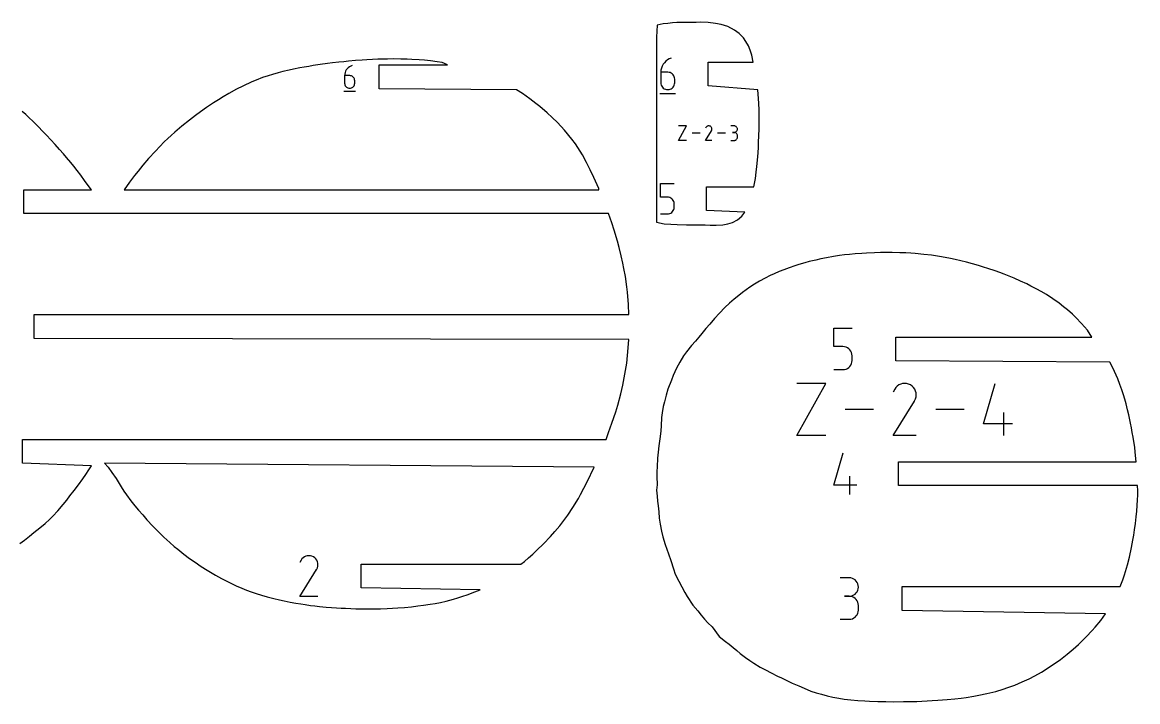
# Model space of a CAD drawing. Extents: x 0 to 600, y 0 to 900.
# Drawn here: x 74.4 to 203.4, y 193.9 to 272.5 of the extents above; entities that cross this region are included whole.
import ezdxf

# ---------------------------------------------------------------- set-up
doc = ezdxf.new("R2010")
doc.units = 0

msp = doc.modelspace()

# ---------------------------------------------------------------- linework, layer by layer
at = {"layer": 'annotation', "color": 1}
for p, q in [((111.988261, 267.104556), (111.885461, 266.967269)), ((112.109584, 267.226393), (111.988261, 267.104556)), ((112.247851, 267.330662), (112.109584, 267.226393)), ((112.401486, 267.415243), (112.247851, 267.330662)), ((112.568912, 267.478018), (112.401486, 267.415243)), ((112.568912, 267.478018), (112.568912, 267.478018)), ((148.334666, 267.181256), (148.282485, 266.945129)), ((148.418973, 267.404822), (148.334666, 267.181256)), ((148.533225, 267.6129), (148.418973, 267.404822)), ((148.675244, 267.802562), (148.533225, 267.6129)), ((148.842852, 267.970882), (148.675244, 267.802562)), ((149.03387, 268.11493), (148.842852, 267.970882)), ((149.246118, 268.231779), (149.03387, 268.11493)), ((149.477417, 268.318503), (149.246118, 268.231779)), ((149.477417, 268.318503), (149.477417, 268.318503)), ((111.703964, 266.483906), (111.691023, 266.306013)), ((111.691023, 266.306013), (111.691023, 265.43126)), ((112.275457, 266.306013), (111.691023, 266.306013)), ((111.741735, 266.654825), (111.703964, 266.483906)), ((111.80276, 266.816653), (111.741735, 266.654825)), ((111.885461, 266.967269), (111.80276, 266.816653)), ((112.380569, 266.296633), (112.275457, 266.306013)), ((112.479475, 266.269579), (112.380569, 266.296633)), ((112.570532, 266.226485), (112.479475, 266.269579)), ((112.652093, 266.16898), (112.570532, 266.226485)), ((112.722513, 266.098696), (112.652093, 266.16898)), ((112.780149, 266.017265), (112.722513, 266.098696)), ((112.823353, 265.926319), (112.780149, 266.017265)), ((112.850483, 265.827488), (112.823353, 265.926319)), ((112.859891, 265.722404), (112.850483, 265.827488)), ((148.282485, 266.945129), (148.264607, 266.69937)), ((148.264607, 266.69937), (148.264607, 265.490891)), ((149.072007, 266.69937), (148.264607, 266.69937)), ((149.21722, 266.686411), (149.072007, 266.69937)), ((149.35386, 266.649036), (149.21722, 266.686411)), ((149.479655, 266.5895), (149.35386, 266.649036)), ((149.592332, 266.510057), (149.479655, 266.5895)), ((149.689619, 266.412959), (149.592332, 266.510057)), ((149.769243, 266.300462), (149.689619, 266.412959)), ((149.82893, 266.174819), (149.769243, 266.300462)), ((149.866409, 266.038283), (149.82893, 266.174819)), ((149.879408, 265.893109), (149.866409, 266.038283)), ((149.879408, 265.490891), (149.879408, 265.893109)), ((149.879408, 265.893109), (149.879408, 265.893109)), ((111.617824, 264.517184), (112.93375, 264.517184)), ((111.691023, 265.43126), (111.691023, 265.43126)), ((111.691023, 265.43126), (111.700458, 265.326125)), ((111.700458, 265.326125), (111.727655, 265.227158)), ((111.727655, 265.227158), (111.770948, 265.136014)), ((111.770948, 265.136014), (111.828672, 265.054348)), ((111.828672, 265.054348), (111.899161, 264.983818)), ((111.899161, 264.983818), (111.980749, 264.926079)), ((111.980749, 264.926079), (112.071771, 264.882786)), ((112.071771, 264.882786), (112.170562, 264.855597)), ((112.170562, 264.855597), (112.275457, 264.846165)), ((112.275457, 264.846165), (112.380569, 264.855597)), ((112.275457, 264.846165), (112.275457, 264.846165)), ((112.380569, 264.855597), (112.479475, 264.882786)), ((112.479475, 264.882786), (112.570532, 264.926079)), ((112.570532, 264.926079), (112.652093, 264.983818)), ((112.652093, 264.983818), (112.722513, 265.054348)), ((112.722513, 265.054348), (112.780149, 265.136014)), ((112.780149, 265.136014), (112.823353, 265.227158)), ((112.823353, 265.227158), (112.850483, 265.326125)), ((112.850483, 265.326125), (112.859891, 265.43126)), ((112.859891, 265.43126), (112.859891, 265.722404)), ((112.859891, 265.722404), (112.859891, 265.722404)), ((148.264607, 265.490891), (148.264607, 265.490891)), ((148.264607, 265.490891), (148.277642, 265.345647)), ((148.277642, 265.345647), (148.315215, 265.208923)), ((148.315215, 265.208923), (148.375025, 265.083006)), ((148.375025, 265.083006), (148.45477, 264.970185)), ((148.45477, 264.970185), (148.552151, 264.872747)), ((148.552151, 264.872747), (148.664866, 264.79298)), ((148.664866, 264.79298), (148.790614, 264.733171)), ((148.790614, 264.733171), (148.927094, 264.695608)), ((148.927094, 264.695608), (149.072007, 264.682579)), ((149.072007, 264.682579), (149.21722, 264.695608)), ((149.072007, 264.682579), (149.072007, 264.682579)), ((149.21722, 264.695608), (149.35386, 264.733171)), ((149.35386, 264.733171), (149.479655, 264.79298)), ((149.479655, 264.79298), (149.592332, 264.872747)), ((149.592332, 264.872747), (149.689619, 264.970185)), ((149.689619, 264.970185), (149.769243, 265.083006)), ((149.769243, 265.083006), (149.82893, 265.208923)), ((149.82893, 265.208923), (149.866409, 265.345647)), ((149.866409, 265.345647), (149.879408, 265.490891)), ((148.163482, 264.228088), (149.981444, 264.228088)), ((150.307381, 258.802462), (151.245177, 260.491427)), ((151.245177, 260.491427), (150.307381, 260.491427)), ((152.802195, 259.646944), (151.878698, 259.646944)), ((153.435525, 258.802448), (154.128651, 259.918292)), ((153.485836, 260.303621), (153.436584, 260.209142)), ((153.524921, 260.359044), (153.485836, 260.303621)), ((153.571815, 260.40531), (153.524921, 260.359044)), ((153.62509, 260.442047), (153.571815, 260.40531)), ((153.683322, 260.468886), (153.62509, 260.442047)), ((153.745083, 260.485456), (153.683322, 260.468886)), ((153.808948, 260.491385), (153.745083, 260.485456)), ((153.87349, 260.486305), (153.808948, 260.491385)), ((153.937283, 260.469844), (153.87349, 260.486305)), ((153.998901, 260.441631), (153.937283, 260.469844)), ((154.054012, 260.402497), (153.998901, 260.441631)), ((153.998901, 260.441631), (153.998901, 260.441631)), ((154.100091, 260.355537), (154.054012, 260.402497)), ((154.136728, 260.302189), (154.100091, 260.355537)), ((154.128651, 259.918292), (154.129479, 259.919317)), ((154.128651, 259.918292), (154.128651, 259.918292)), ((154.129479, 259.919317), (154.130274, 259.920351)), ((154.130274, 259.920351), (154.13104, 259.921403)), ((154.13104, 259.921403), (154.131782, 259.92248)), ((154.131782, 259.92248), (154.132506, 259.923593)), ((154.132506, 259.923593), (154.133217, 259.924749)), ((154.133217, 259.924749), (154.13392, 259.925957)), ((154.13392, 259.925957), (154.134621, 259.927227)), ((154.134621, 259.927227), (154.135324, 259.928566)), ((154.135324, 259.928566), (154.163943, 259.990013)), ((154.135324, 259.928566), (154.135324, 259.928566)), ((154.163513, 260.243893), (154.136728, 260.302189)), ((154.180037, 260.182088), (154.163513, 260.243893)), ((154.163943, 259.990013), (154.180661, 260.053709)), ((154.185889, 260.118214), (154.180037, 260.182088)), ((154.180661, 260.053709), (154.185889, 260.118214)), ((155.74278, 259.646944), (154.819283, 259.646944)), ((156.751037, 260.489467), (156.375982, 260.489467)), ((156.751037, 259.739357), (156.563245, 259.739357)), ((156.563245, 259.739357), (156.751037, 259.739357)), ((156.818492, 260.483412), (156.751037, 260.489467)), ((156.751037, 259.739357), (156.818492, 259.745414)), ((156.818492, 259.733303), (156.751037, 259.739357)), ((156.751037, 259.739357), (156.751037, 259.739357)), ((156.881964, 260.465964), (156.818492, 260.483412)), ((156.818492, 259.745414), (156.881964, 259.762872)), ((156.881964, 259.715854), (156.818492, 259.733303)), ((156.940399, 260.438195), (156.881964, 260.465964)), ((156.881964, 259.762872), (156.940399, 259.790669)), ((156.940399, 259.688085), (156.881964, 259.715854)), ((156.992739, 260.401178), (156.940399, 260.438195)), ((156.940399, 259.790669), (156.992739, 259.827739)), ((156.992739, 259.651069), (156.940399, 259.688085)), ((157.037931, 260.355987), (156.992739, 260.401178)), ((156.992739, 259.827739), (157.037931, 259.873019)), ((157.037931, 259.605878), (156.992739, 259.651069)), ((157.074918, 260.303695), (157.037931, 260.355987)), ((157.037931, 259.873019), (157.074918, 259.925443)), ((157.074918, 259.553586), (157.037931, 259.605878)), ((157.102644, 260.245375), (157.074918, 260.303695)), ((157.074918, 259.925443), (157.102644, 259.983948)), ((157.102644, 259.495265), (157.074918, 259.553586)), ((157.120054, 260.182099), (157.102644, 260.245375)), ((157.102644, 259.983948), (157.120054, 260.047469)), ((157.120054, 259.43199), (157.102644, 259.495265)), ((157.126092, 260.114942), (157.120054, 260.182099)), ((157.120054, 260.047469), (157.126092, 260.114942)), ((157.126092, 259.364832), (157.120054, 259.43199)), ((157.126092, 260.114942), (157.126092, 260.114942)), ((157.126092, 259.17704), (157.126092, 259.364832)), ((157.126092, 259.364832), (157.126092, 259.364832)), ((151.245177, 258.802462), (150.307381, 258.802462)), ((154.185635, 258.802448), (153.435525, 258.802448)), ((156.375982, 258.802515), (156.751037, 258.802515)), ((156.751037, 258.802515), (156.818492, 258.808566)), ((156.751037, 258.802515), (156.751037, 258.802515)), ((156.818492, 258.808566), (156.881964, 258.826006)), ((156.881964, 258.826006), (156.940399, 258.853763)), ((156.940399, 258.853763), (156.992739, 258.890769)), ((156.992739, 258.890769), (157.037931, 258.935951)), ((157.037931, 258.935951), (157.074918, 258.98824)), ((157.074918, 258.98824), (157.102644, 259.046565)), ((157.102644, 259.046565), (157.120054, 259.109855)), ((157.120054, 259.109855), (157.126092, 259.17704)), ((148.248783, 252.253557), (148.248783, 253.816514)), ((148.248783, 253.816514), (149.807558, 253.816514)), ((149.028171, 252.253557), (148.248783, 252.253557)), ((149.168113, 252.241048), (149.028171, 252.253557)), ((149.29989, 252.20497), (149.168113, 252.241048)), ((149.421284, 252.1475), (149.29989, 252.20497)), ((149.530081, 252.070813), (149.421284, 252.1475)), ((149.624064, 251.977084), (149.530081, 252.070813)), ((149.70102, 251.86849), (149.624064, 251.977084)), ((149.758731, 251.747206), (149.70102, 251.86849)), ((149.794982, 251.615407), (149.758731, 251.747206)), ((149.807558, 251.47527), (149.794982, 251.615407)), ((149.028171, 250.30674), (149.168055, 250.319317)), ((149.168055, 250.319317), (149.299801, 250.355577)), ((149.299801, 250.355577), (149.421186, 250.413311)), ((149.421186, 250.413311), (149.52999, 250.490311)), ((149.52999, 250.490311), (149.623992, 250.584368)), ((149.623992, 250.584368), (149.700971, 250.693275)), ((149.700971, 250.693275), (149.758705, 250.814822)), ((149.758705, 250.814822), (149.794975, 250.946803)), ((149.794975, 250.946803), (149.807558, 251.087007)), ((149.807558, 251.087007), (149.807558, 251.47527)), ((149.807558, 251.47527), (149.807558, 251.47527)), ((148.248783, 250.30674), (149.028171, 250.30674)), ((149.028171, 250.30674), (149.028171, 250.30674)), ((168.264752, 234.955849), (168.264752, 237.093363)), ((168.264752, 237.093363), (170.396546, 237.093363)), ((169.330649, 234.955849), (168.264752, 234.955849)), ((169.522036, 234.938741), (169.330649, 234.955849)), ((169.702255, 234.889401), (169.522036, 234.938741)), ((169.868275, 234.810804), (169.702255, 234.889401)), ((170.017066, 234.705925), (169.868275, 234.810804)), ((170.145599, 234.577741), (170.017066, 234.705925)), ((170.250843, 234.429227), (170.145599, 234.577741)), ((170.32977, 234.263358), (170.250843, 234.429227)), ((170.379347, 234.083109), (170.32977, 234.263358)), ((170.396546, 233.891456), (170.379347, 234.083109)), ((170.396546, 233.360464), (170.396546, 233.891456)), ((170.396546, 233.891456), (170.396546, 233.891456)), ((168.264752, 232.293363), (169.330649, 232.293363)), ((169.330649, 232.293363), (169.521957, 232.310564)), ((169.330649, 232.293363), (169.330649, 232.293363)), ((169.521957, 232.310564), (169.702133, 232.360153)), ((169.702133, 232.360153), (169.868141, 232.43911)), ((169.868141, 232.43911), (170.016942, 232.544416)), ((170.016942, 232.544416), (170.1455, 232.67305)), ((170.1455, 232.67305), (170.250777, 232.821991)), ((170.250777, 232.821991), (170.329735, 232.988221)), ((170.329735, 232.988221), (170.379337, 233.168719)), ((170.379337, 233.168719), (170.396546, 233.360464)), ((164.008455, 224.682263), (167.345916, 230.693009)), ((167.345916, 230.693009), (164.008455, 230.693009)), ((175.32005, 230.024639), (175.144771, 229.688405)), ((175.459148, 230.221882), (175.32005, 230.024639)), ((175.626035, 230.386534), (175.459148, 230.221882)), ((175.815634, 230.517276), (175.626035, 230.386534)), ((176.02287, 230.612791), (175.815634, 230.517276)), ((176.242668, 230.671759), (176.02287, 230.612791)), ((176.469952, 230.692862), (176.242668, 230.671759)), ((176.699647, 230.674782), (176.469952, 230.692862)), ((176.926677, 230.6162), (176.699647, 230.674782)), ((177.145966, 230.515797), (176.926677, 230.6162)), ((177.342097, 230.376525), (177.145966, 230.515797)), ((177.145966, 230.515797), (177.145966, 230.515797)), ((177.506083, 230.2094), (177.342097, 230.376525)), ((177.636468, 230.019543), (177.506083, 230.2094)), ((177.731792, 229.812077), (177.636468, 230.019543)), ((177.790597, 229.592124), (177.731792, 229.812077)), ((185.605604, 226.018529), (186.938478, 230.693009)), ((175.141002, 224.682214), (177.607722, 228.653317)), ((177.607722, 228.653317), (177.610671, 228.656966)), ((177.607722, 228.653317), (177.607722, 228.653317)), ((177.610671, 228.656966), (177.613499, 228.660646)), ((177.613499, 228.660646), (177.616224, 228.664388)), ((177.616224, 228.664388), (177.618866, 228.668223)), ((177.618866, 228.668223), (177.621443, 228.672183)), ((177.621443, 228.672183), (177.623973, 228.676297)), ((177.623973, 228.676297), (177.626475, 228.680597)), ((177.626475, 228.680597), (177.628968, 228.685115)), ((177.628968, 228.685115), (177.63147, 228.689881)), ((177.63147, 228.689881), (177.73332, 228.908562)), ((177.63147, 228.689881), (177.63147, 228.689881)), ((177.73332, 228.908562), (177.792819, 229.135244)), ((177.811426, 229.364806), (177.790597, 229.592124)), ((177.792819, 229.135244), (177.811426, 229.364806)), ((172.887084, 227.687636), (169.600511, 227.687636)), ((183.35214, 227.687636), (180.065567, 227.687636)), ((187.942656, 224.682263), (187.942656, 227.351779)), ((188.943065, 226.018529), (185.605604, 226.018529)), ((167.345916, 224.682263), (164.008455, 224.682263)), ((177.810518, 224.682214), (175.141002, 224.682214)), ((168.2842, 218.92155), (169.348593, 222.654449)), ((170.150499, 217.854449), (170.150499, 219.986244)), ((170.949396, 218.92155), (168.2842, 218.92155)), ((106.757827, 210.397944), (106.648518, 210.242943)), ((106.888973, 210.527334), (106.757827, 210.397944)), ((107.037967, 210.630076), (106.888973, 210.527334)), ((107.200821, 210.705136), (107.037967, 210.630076)), ((107.373547, 210.751475), (107.200821, 210.705136)), ((107.552156, 210.768059), (107.373547, 210.751475)), ((107.732659, 210.75385), (107.552156, 210.768059)), ((107.911068, 210.707814), (107.732659, 210.75385)), ((108.083394, 210.628914), (107.911068, 210.707814)), ((108.237521, 210.519468), (108.083394, 210.628914)), ((108.083394, 210.628914), (108.083394, 210.628914)), ((108.366388, 210.388135), (108.237521, 210.519468)), ((108.468849, 210.238938), (108.366388, 210.388135)), ((106.507815, 206.044659), (108.44626, 209.165305)), ((106.648518, 210.242943), (106.510777, 209.978717)), ((108.44626, 209.165305), (108.448577, 209.168173)), ((108.44626, 209.165305), (108.44626, 209.165305)), ((108.448577, 209.168173), (108.450799, 209.171065)), ((108.450799, 209.171065), (108.452941, 209.174005)), ((108.452941, 209.174005), (108.455017, 209.177019)), ((108.455017, 209.177019), (108.457042, 209.18013)), ((108.457042, 209.18013), (108.45903, 209.183363)), ((108.45903, 209.183363), (108.460996, 209.186743)), ((108.460996, 209.186743), (108.462955, 209.190293)), ((108.462955, 209.190293), (108.464921, 209.194038)), ((108.464921, 209.194038), (108.544959, 209.365886)), ((108.464921, 209.194038), (108.464921, 209.194038)), ((108.543758, 210.075904), (108.468849, 210.238938)), ((108.589969, 209.903056), (108.543758, 210.075904)), ((108.544959, 209.365886), (108.591716, 209.544022)), ((108.606337, 209.72442), (108.589969, 209.903056)), ((108.591716, 209.544022), (108.606337, 209.72442)), ((170.061282, 208.209966), (168.995385, 208.209966)), ((170.252986, 208.192759), (170.061282, 208.209966)), ((170.433373, 208.143171), (170.252986, 208.192759)), ((170.599443, 208.064252), (170.433373, 208.143171)), ((170.748195, 207.959052), (170.599443, 208.064252)), ((170.876629, 207.83062), (170.748195, 207.959052)), ((170.981744, 207.682007), (170.876629, 207.83062)), ((170.748195, 206.32935), (170.876629, 206.458034)), ((170.876629, 206.458034), (170.981744, 206.607023)), ((171.060541, 207.516261), (170.981744, 207.682007)), ((170.981744, 206.607023), (171.060541, 206.773293)), ((171.11002, 207.336434), (171.060541, 207.516261)), ((171.060541, 206.773293), (171.11002, 206.953818)), ((171.127179, 207.145574), (171.11002, 207.336434)), ((171.11002, 206.953818), (171.127179, 207.145574)), ((171.127179, 207.145574), (171.127179, 207.145574)), ((108.605624, 206.044659), (106.507815, 206.044659)), ((170.061282, 206.078171), (169.527581, 206.078171)), ((169.527581, 206.078171), (170.061282, 206.078171)), ((170.061282, 206.078171), (170.252986, 206.095383)), ((170.252986, 206.060964), (170.061282, 206.078171)), ((170.061282, 206.078171), (170.061282, 206.078171)), ((170.252986, 206.095383), (170.433373, 206.144999)), ((170.433373, 206.011376), (170.252986, 206.060964)), ((170.433373, 206.144999), (170.599443, 206.223997)), ((170.599443, 205.932457), (170.433373, 206.011376)), ((170.599443, 206.223997), (170.748195, 206.32935)), ((170.748195, 205.827257), (170.599443, 205.932457)), ((170.876629, 205.698825), (170.748195, 205.827257)), ((170.981744, 205.550212), (170.876629, 205.698825)), ((171.060541, 205.384466), (170.981744, 205.550212)), ((171.11002, 205.204639), (171.060541, 205.384466)), ((171.127179, 205.013779), (171.11002, 205.204639)), ((170.876629, 203.794908), (170.981744, 203.943511)), ((170.981744, 203.943511), (171.060541, 204.109269)), ((171.060541, 204.109269), (171.11002, 204.289139)), ((171.11002, 204.289139), (171.127179, 204.480078)), ((171.127179, 204.480078), (171.127179, 205.013779)), ((171.127179, 205.013779), (171.127179, 205.013779)), ((168.995385, 203.415685), (170.061282, 203.415685)), ((170.061282, 203.415685), (170.252986, 203.432883)), ((170.061282, 203.415685), (170.061282, 203.415685)), ((170.252986, 203.432883), (170.433373, 203.482446)), ((170.433373, 203.482446), (170.599443, 203.561333)), ((170.599443, 203.561333), (170.748195, 203.666501)), ((170.748195, 203.666501), (170.876629, 203.794908))]:
    msp.add_line(p, q, dxfattribs=at)
at = {"layer": 'boundary', "color": 5}
for p, q in [((148.523177, 272.280994), (147.85171, 272.158798)), ((149.077933, 272.350712), (148.523177, 272.280994)), ((149.621706, 272.402875), (149.077933, 272.350712)), ((150.128413, 272.440387), (149.621706, 272.402875)), ((150.795943, 272.463912), (150.128413, 272.440387)), ((152.352881, 272.465213), (150.795943, 272.463912)), ((152.912017, 272.474067), (152.352881, 272.465213)), ((153.733461, 272.446861), (152.912017, 272.474067)), ((154.577064, 272.354189), (153.733461, 272.446861)), ((155.26813, 272.217014), (154.577064, 272.354189)), ((147.85171, 272.158798), (147.786687, 270.766538)), ((156.015888, 271.988883), (155.26813, 272.217014)), ((156.800852, 271.574461), (156.015888, 271.988883)), ((157.339983, 271.172643), (156.800852, 271.574461)), ((157.824849, 270.684585), (157.339983, 271.172643)), ((147.786687, 270.766538), (147.782158, 270.187989)), ((147.782158, 270.187989), (147.785505, 267.871469)), ((158.117241, 270.268752), (157.824849, 270.684585)), ((158.401608, 269.748783), (158.117241, 270.268752)), ((158.61019, 269.262499), (158.401608, 269.748783)), ((158.811148, 268.672633), (158.61019, 269.262499)), ((158.967749, 267.873541), (158.811148, 268.672633)), ((106.513334, 267.192667), (105.7739, 267.043673)), ((107.015865, 267.286761), (106.513334, 267.192667)), ((107.536093, 267.37753), (107.015865, 267.286761)), ((108.067585, 267.462383), (107.536093, 267.37753)), ((108.875933, 267.58486), (108.067585, 267.462383)), ((109.711334, 267.697677), (108.875933, 267.58486)), ((110.293269, 267.772874), (109.711334, 267.697677)), ((111.017506, 267.855046), (110.293269, 267.772874)), ((111.6082, 267.916471), (111.017506, 267.855046)), ((112.124099, 267.967445), (111.6082, 267.916471)), ((112.957888, 268.037587), (112.124099, 267.967445)), ((113.708462, 268.092635), (112.957888, 268.037587)), ((114.270528, 268.129062), (113.708462, 268.092635)), ((114.902305, 268.164273), (114.270528, 268.129062)), ((115.549024, 268.193129), (114.902305, 268.164273)), ((116.131235, 268.212734), (115.549024, 268.193129)), ((115.692603, 267.535091), (123.592674, 267.535092)), ((115.692603, 264.789091), (115.692603, 267.535091)), ((116.641016, 268.223825), (116.131235, 268.212734)), ((117.337537, 268.233657), (116.641016, 268.223825)), ((118.188476, 268.228326), (117.337537, 268.233657)), ((118.917306, 268.211499), (118.188476, 268.228326)), ((119.470413, 268.185304), (118.917306, 268.211499)), ((120.300103, 268.131212), (119.470413, 268.185304)), ((120.914996, 268.080683), (120.300103, 268.131212)), ((121.633373, 268.001473), (120.914996, 268.080683)), ((122.379932, 267.90206), (121.633373, 268.001473)), ((122.956896, 267.809234), (122.379932, 267.90206)), ((123.592674, 267.535092), (122.956896, 267.809234)), ((147.785505, 267.871469), (147.785505, 264.55305)), ((153.744368, 265.127541), (153.744368, 267.873541)), ((153.744368, 267.873541), (158.967749, 267.873541)), ((101.475724, 265.79837), (100.967864, 265.584299)), ((102.199449, 266.076537), (101.475724, 265.79837)), ((102.8286, 266.292302), (102.199449, 266.076537)), ((103.353408, 266.450967), (102.8286, 266.292302)), ((103.993406, 266.626868), (103.353408, 266.450967)), ((104.54488, 266.76598), (103.993406, 266.626868)), ((105.262302, 266.932251), (104.54488, 266.76598)), ((105.7739, 267.043673), (105.262302, 266.932251)), ((99.195, 264.728066), (98.279408, 264.224307)), ((99.926139, 265.10119), (99.195, 264.728066)), ((100.967864, 265.584299), (99.926139, 265.10119)), ((131.561644, 264.672857), (115.692603, 264.789091)), ((132.249095, 264.236348), (131.561644, 264.672857)), ((147.785505, 264.55305), (147.785505, 263.932492)), ((159.500388, 264.657363), (153.744368, 265.127541)), ((159.580964, 263.673087), (159.500388, 264.657363)), ((97.109081, 263.521295), (96.532874, 263.150946)), ((97.627421, 263.839185), (97.109081, 263.521295)), ((98.279408, 264.224307), (97.627421, 263.839185)), ((133.098032, 263.627046), (132.249095, 264.236348)), ((133.816147, 263.092424), (133.098032, 263.627046)), ((147.785505, 263.932492), (147.785505, 259.815806)), ((159.613011, 263.094635), (159.580964, 263.673087)), ((74.796807, 261.795276), (74.383238, 262.174014)), ((95.012864, 262.113113), (94.458993, 261.706213)), ((95.729992, 262.617993), (95.012864, 262.113113)), ((96.532874, 263.150946), (95.729992, 262.617993)), ((134.279985, 262.731263), (133.816147, 263.092424)), ((135.110292, 262.003199), (134.279985, 262.731263)), ((135.680559, 261.478567), (135.110292, 262.003199)), ((159.639226, 262.362584), (159.613011, 263.094635)), ((159.651738, 261.383411), (159.639226, 262.362584)), ((75.208317, 261.407622), (74.796807, 261.795276)), ((75.612796, 261.021865), (75.208317, 261.407622)), ((76.199674, 260.453561), (75.612796, 261.021865)), ((93.73347, 261.154779), (92.86926, 260.460775)), ((94.458993, 261.706213), (93.73347, 261.154779)), ((136.299631, 260.868434), (135.680559, 261.478567)), ((137.130003, 260.001936), (136.299631, 260.868434)), ((159.637791, 260.077082), (159.650045, 260.78218)), ((159.650045, 260.78218), (159.651738, 261.383411)), ((76.836072, 259.808073), (76.199674, 260.453561)), ((77.197375, 259.431327), (76.836072, 259.808073)), ((77.703999, 258.882671), (77.197375, 259.431327)), ((91.620995, 259.371584), (91.243318, 259.023337)), ((92.049147, 259.761044), (91.620995, 259.371584)), ((92.86926, 260.460775), (92.049147, 259.761044)), ((137.975445, 258.955525), (137.130003, 260.001936)), ((147.785505, 259.815806), (147.785505, 256.830136)), ((159.583277, 258.52305), (159.617122, 259.401442)), ((159.617122, 259.401442), (159.637791, 260.077082)), ((78.193999, 258.347012), (77.703999, 258.882671)), ((78.702079, 257.77356), (78.193999, 258.347012)), ((90.833126, 258.629687), (89.809298, 257.58535)), ((91.243318, 259.023337), (90.833126, 258.629687)), ((138.380272, 258.414275), (137.975445, 258.955525)), ((139.193622, 257.136047), (138.380272, 258.414275)), ((159.554621, 257.971451), (159.583277, 258.52305)), ((79.158802, 257.26057), (78.702079, 257.77356)), ((79.528331, 256.836925), (79.158802, 257.26057)), ((80.017676, 256.258861), (79.528331, 256.836925)), ((89.809298, 257.58535), (89.008953, 256.706383)), ((139.668979, 256.254088), (139.193622, 257.136047)), ((147.785505, 256.830136), (147.785505, 255.233707)), ((159.383112, 255.805063), (159.479956, 256.911736)), ((159.479956, 256.911736), (159.554621, 257.971451)), ((80.366279, 255.837854), (80.017676, 256.258861)), ((80.771056, 255.320203), (80.366279, 255.837854)), ((88.36506, 255.960492), (87.797123, 255.271921)), ((89.008953, 256.706383), (88.36506, 255.960492)), ((140.096157, 255.391929), (139.668979, 256.254088)), ((159.311063, 255.147606), (159.383112, 255.805063)), ((81.180917, 254.773543), (80.771056, 255.320203)), ((81.615961, 254.179559), (81.180917, 254.773543)), ((82.03324, 253.605057), (81.615961, 254.179559)), ((87.375734, 254.742399), (86.820449, 253.997465)), ((87.797123, 255.271921), (87.375734, 254.742399)), ((140.527898, 254.534534), (140.096157, 255.391929)), ((141.094845, 253.246178), (140.527898, 254.534534)), ((147.785505, 255.233707), (147.785505, 253.590674)), ((159.046152, 253.434627), (159.217051, 254.416914)), ((159.217051, 254.416914), (159.311063, 255.147606)), ((74.577908, 250.350178), (74.577908, 253.096177)), ((74.577908, 253.096177), (82.402934, 253.096177)), ((82.402934, 253.096177), (82.03324, 253.605057)), ((86.820449, 253.997465), (86.187973, 253.096177)), ((86.187973, 253.096177), (141.084545, 253.096178)), ((141.084545, 253.096178), (141.094845, 253.246178)), ((147.785505, 253.590674), (147.785505, 251.674779)), ((153.542828, 250.688627), (153.542828, 253.434627)), ((153.542828, 253.434627), (159.046152, 253.434627)), ((147.785505, 251.674779), (147.786304, 251.113975)), ((142.224168, 250.350178), (74.577908, 250.350178)), ((142.589387, 249.276538), (142.224168, 250.350178)), ((147.786304, 251.113975), (147.785819, 250.369154)), ((147.785819, 250.369154), (147.78587, 249.993718)), ((158.003923, 250.526471), (153.542828, 250.688627)), ((157.642952, 250.064997), (158.003923, 250.526471)), ((142.863827, 248.435531), (142.589387, 249.276538)), ((147.78587, 249.993718), (147.785302, 249.342904)), ((147.785302, 249.342904), (148.674467, 249.167301)), ((148.674467, 249.167301), (149.443654, 249.10714)), ((149.443654, 249.10714), (150.159562, 249.069338)), ((150.159562, 249.069338), (151.238086, 249.053201)), ((151.238086, 249.053201), (152.45754, 249.042678)), ((152.45754, 249.042678), (153.412896, 249.028652)), ((153.412896, 249.028652), (153.970203, 249.021237)), ((153.970203, 249.021237), (154.656807, 249.019665)), ((154.656807, 249.019665), (155.439611, 249.058507)), ((155.439611, 249.058507), (156.03632, 249.14682)), ((156.03632, 249.14682), (156.546114, 249.302884)), ((156.546114, 249.302884), (157.137325, 249.616221)), ((157.137325, 249.616221), (157.642952, 250.064997)), ((143.240204, 247.171227), (142.863827, 248.435531)), ((143.455109, 246.425665), (143.240204, 247.171227)), ((143.698012, 245.445171), (143.455109, 246.425665)), ((143.888235, 244.626276), (143.698012, 245.445171)), ((167.432479, 245.235333), (166.78466, 245.104478)), ((168.243842, 245.376447), (167.432479, 245.235333)), ((168.952162, 245.481671), (168.243842, 245.376447)), ((169.526122, 245.557465), (168.952162, 245.481671)), ((170.09217, 245.622196), (169.526122, 245.557465)), ((170.743645, 245.681525), (170.09217, 245.622196)), ((171.518645, 245.739578), (170.743645, 245.681525)), ((172.076101, 245.769839), (171.518645, 245.739578)), ((172.971191, 245.81394), (172.076101, 245.769839)), ((173.674429, 245.834851), (172.971191, 245.81394)), ((174.323489, 245.843594), (173.674429, 245.834851)), ((175.011823, 245.841141), (174.323489, 245.843594)), ((175.933107, 245.817142), (175.011823, 245.841141)), ((176.624612, 245.789252), (175.933107, 245.817142)), ((177.189576, 245.758009), (176.624612, 245.789252)), ((177.708879, 245.720957), (177.189576, 245.758009)), ((178.704599, 245.626275), (177.708879, 245.720957)), ((179.582169, 245.524184), (178.704599, 245.626275)), ((180.489067, 245.389634), (179.582169, 245.524184)), ((181.176594, 245.273002), (180.489067, 245.389634)), ((181.784525, 245.152986), (181.176594, 245.273002)), ((182.31927, 245.038043), (181.784525, 245.152986)), ((144.008476, 244.009714), (143.888235, 244.626276)), ((144.166212, 243.079416), (144.008476, 244.009714)), ((163.108905, 244.074263), (162.505659, 243.850408)), ((163.76354, 244.297759), (163.108905, 244.074263)), ((164.249915, 244.450705), (163.76354, 244.297759)), ((164.925417, 244.652072), (164.249915, 244.450705)), ((165.437098, 244.785906), (164.925417, 244.652072)), ((166.184328, 244.971393), (165.437098, 244.785906)), ((166.78466, 245.104478), (166.184328, 244.971393)), ((182.978832, 244.88188), (182.31927, 245.038043)), ((183.629882, 244.720084), (182.978832, 244.88188)), ((184.310757, 244.53714), (183.629882, 244.720084)), ((185.007793, 244.337884), (184.310757, 244.53714)), ((185.584359, 244.163277), (185.007793, 244.337884)), ((186.097818, 243.994529), (185.584359, 244.163277)), ((186.947094, 243.707734), (186.097818, 243.994529)), ((144.344222, 241.886268), (144.166212, 243.079416)), ((160.3333, 242.8891), (159.666377, 242.522071)), ((160.911749, 243.172548), (160.3333, 242.8891)), ((161.392806, 243.389755), (160.911749, 243.172548)), ((161.965293, 243.633149), (161.392806, 243.389755)), ((162.505659, 243.850408), (161.965293, 243.633149)), ((187.475956, 243.514861), (186.947094, 243.707734)), ((187.987448, 243.325604), (187.475956, 243.514861)), ((188.553329, 243.104113), (187.987448, 243.325604)), ((189.131324, 242.869642), (188.553329, 243.104113)), ((189.87885, 242.541042), (189.131324, 242.869642)), ((144.416831, 241.262006), (144.344222, 241.886268)), ((158.145305, 241.519615), (157.730091, 241.220347)), ((158.584068, 241.822953), (158.145305, 241.519615)), ((159.110324, 242.170914), (158.584068, 241.822953)), ((159.666377, 242.522071), (159.110324, 242.170914)), ((190.611065, 242.202901), (189.87885, 242.541042)), ((191.08386, 241.967854), (190.611065, 242.202901)), ((191.770456, 241.617761), (191.08386, 241.967854)), ((192.261035, 241.339654), (191.770456, 241.617761)), ((192.891131, 240.968006), (192.261035, 241.339654)), ((144.533397, 239.825744), (144.416831, 241.262006)), ((156.765505, 240.44794), (156.200369, 239.981264)), ((157.303056, 240.880658), (156.765505, 240.44794)), ((157.730091, 241.220347), (157.303056, 240.880658)), ((193.626648, 240.486662), (192.891131, 240.968006)), ((194.342267, 239.97485), (193.626648, 240.486662)), ((144.571893, 238.657263), (144.533397, 239.825744)), ((155.048454, 238.84426), (154.474395, 238.206418)), ((155.672044, 239.497494), (155.048454, 238.84426)), ((156.200369, 239.981264), (155.672044, 239.497494)), ((194.868209, 239.571246), (194.342267, 239.97485)), ((195.309911, 239.204883), (194.868209, 239.571246)), ((195.885473, 238.693472), (195.309911, 239.204883)), ((75.768587, 235.911264), (75.768586, 238.657263)), ((75.768586, 238.657263), (144.571893, 238.657263)), ((153.939864, 237.542781), (153.47265, 237.039136)), ((154.474395, 238.206418), (153.939864, 237.542781)), ((196.281469, 238.315996), (195.885473, 238.693472)), ((196.94027, 237.633957), (196.281469, 238.315996)), ((197.289089, 237.251153), (196.94027, 237.633957)), ((153.019906, 236.472067), (152.649901, 236.045496)), ((153.47265, 237.039136), (153.019906, 236.472067)), ((197.626941, 236.861355), (197.289089, 237.251153)), ((198.138056, 236.066363), (197.626941, 236.861355)), ((144.562606, 235.761264), (75.768587, 235.911264)), ((144.320267, 233.037508), (144.5051, 234.8255)), ((144.5051, 234.8255), (144.562606, 235.761264)), ((151.825272, 235.082558), (151.242841, 234.359257)), ((152.298866, 235.60429), (151.825272, 235.082558)), ((152.649901, 236.045496), (152.298866, 235.60429)), ((175.458251, 233.320363), (175.458251, 236.066363)), ((175.458251, 236.066363), (198.138056, 236.066363)), ((150.903457, 233.887539), (150.463296, 233.165395)), ((151.242841, 234.359257), (150.903457, 233.887539)), ((144.033617, 231.339924), (144.320267, 233.037508)), ((150.091753, 232.456379), (149.690461, 231.603928)), ((150.463296, 233.165395), (150.091753, 232.456379)), ((200.192034, 233.17026), (175.458251, 233.320363)), ((200.500807, 232.594325), (200.192034, 233.17026)), ((200.758083, 232.069034), (200.500807, 232.594325)), ((143.859615, 230.484969), (144.033617, 231.339924)), ((149.48815, 231.082657), (149.097832, 230.019585)), ((149.690461, 231.603928), (149.48815, 231.082657)), ((201.13117, 231.235212), (200.758083, 232.069034)), ((201.383381, 230.578563), (201.13117, 231.235212)), ((143.628607, 229.482623), (143.859615, 230.484969)), ((149.097832, 230.019585), (148.903817, 229.351524)), ((201.609699, 229.950444), (201.383381, 230.578563)), ((201.789843, 229.381406), (201.609699, 229.950444)), ((143.277769, 228.168865), (143.628607, 229.482623)), ((148.681903, 228.562047), (148.551104, 228.038791)), ((148.903817, 229.351524), (148.681903, 228.562047)), ((201.943636, 228.871346), (201.789843, 229.381406)), ((202.087614, 228.339177), (201.943636, 228.871346)), ((142.614173, 226.081756), (143.065801, 227.429729)), ((143.065801, 227.429729), (143.277769, 228.168865)), ((148.419301, 227.29027), (148.348111, 226.755913)), ((148.551104, 228.038791), (148.419301, 227.29027)), ((202.263777, 227.64447), (202.087614, 228.339177)), ((202.391545, 227.073976), (202.263777, 227.64447)), ((142.221039, 225.001597), (142.614173, 226.081756)), ((148.348111, 226.755913), (148.297273, 225.789066)), ((202.598628, 226.117448), (202.391545, 227.073976)), ((202.706952, 225.570096), (202.598628, 226.117448)), ((141.92991, 224.21835), (142.221039, 225.001597)), ((148.192525, 224.539486), (148.025794, 223.46088)), ((148.274418, 225.196692), (148.192525, 224.539486)), ((148.297273, 225.789066), (148.274418, 225.196692)), ((202.808436, 225.023692), (202.706952, 225.570096)), ((202.905832, 224.481434), (202.808436, 225.023692)), ((74.430779, 221.47235), (74.430779, 224.21835)), ((74.430779, 224.21835), (141.92991, 224.21835)), ((148.025794, 223.46088), (147.96373, 222.735465)), ((202.98645, 223.972188), (202.905832, 224.481434)), ((203.083439, 223.318498), (202.98645, 223.972188)), ((203.156015, 222.755125), (203.083439, 223.318498)), ((147.886171, 222.057066), (147.843277, 221.031432)), ((147.96373, 222.735465), (147.886171, 222.057066)), ((203.254006, 221.627449), (203.156015, 222.755125)), ((82.422281, 221.171444), (74.430779, 221.47235)), ((81.752264, 220.146976), (82.106353, 220.702479)), ((82.106353, 220.702479), (82.422281, 221.171444)), ((83.933221, 221.47235), (84.331003, 220.995949)), ((140.576438, 221.01794), (83.933221, 221.47235)), ((84.331003, 220.995949), (84.758836, 220.400427)), ((139.760873, 219.319283), (140.576438, 221.01794)), ((147.843277, 221.031432), (147.789085, 220.51127)), ((175.7444, 218.881449), (175.7444, 221.627449)), ((175.7444, 221.627449), (203.254006, 221.627449)), ((80.925916, 218.96787), (81.414615, 219.662444)), ((81.414615, 219.662444), (81.752264, 220.146976)), ((84.758836, 220.400427), (85.257617, 219.680252)), ((85.257617, 219.680252), (85.850257, 218.750784)), ((147.789085, 220.51127), (147.820134, 219.931334)), ((147.820134, 219.931334), (147.827254, 218.94774)), ((79.920495, 217.684128), (80.411683, 218.307692)), ((80.411683, 218.307692), (80.925916, 218.96787)), ((85.850257, 218.750784), (86.169913, 218.244208)), ((86.169913, 218.244208), (86.47014, 217.805941)), ((138.983591, 217.854313), (139.760873, 219.319283)), ((147.827254, 218.94774), (147.782158, 218.34518)), ((147.782158, 218.34518), (147.853991, 217.654102)), ((203.417947, 218.881449), (175.7444, 218.881449)), ((203.431155, 218.290093), (203.417947, 218.881449)), ((203.431465, 217.768607), (203.431155, 218.290093)), ((79.152348, 216.689469), (79.554389, 217.205009)), ((79.554389, 217.205009), (79.920495, 217.684128)), ((86.47014, 217.805941), (86.977666, 217.118467)), ((86.977666, 217.118467), (87.422274, 216.55348)), ((138.106026, 216.362639), (138.738795, 217.396114)), ((138.738795, 217.396114), (138.983591, 217.854313)), ((147.853991, 217.654102), (147.897612, 217.093696)), ((147.897612, 217.093696), (147.944779, 216.533903)), ((203.381732, 216.594325), (203.412611, 217.222685)), ((203.412611, 217.222685), (203.431465, 217.768607)), ((77.939755, 215.339103), (78.506496, 215.939837)), ((78.506496, 215.939837), (79.152348, 216.689469)), ((87.422274, 216.55348), (87.865036, 216.021421)), ((87.865036, 216.021421), (88.329863, 215.477585)), ((88.329863, 215.477585), (88.826581, 214.920753)), ((137.500033, 215.449592), (138.106026, 216.362639)), ((147.944779, 216.533903), (148.032589, 215.847534)), ((148.032589, 215.847534), (148.092291, 215.110408)), ((203.264413, 215.273623), (203.324922, 215.937883)), ((203.324922, 215.937883), (203.381732, 216.594325)), ((76.448035, 213.998893), (77.054946, 214.500493)), ((77.054946, 214.500493), (77.559412, 214.961643)), ((77.559412, 214.961643), (77.939755, 215.339103)), ((88.826581, 214.920753), (89.489841, 214.203573)), ((89.489841, 214.203573), (89.841925, 213.836426)), ((136.013793, 213.555534), (136.594476, 214.235614)), ((136.594476, 214.235614), (137.500033, 215.449592)), ((148.092291, 215.110408), (148.197877, 214.398139)), ((148.197877, 214.398139), (148.335708, 213.601196)), ((203.072285, 213.770683), (203.172989, 214.504281)), ((203.172989, 214.504281), (203.264413, 215.273623)), ((74.653931, 212.563436), (75.238792, 213.033877)), ((75.238792, 213.033877), (75.740361, 213.447921)), ((75.740361, 213.447921), (76.448035, 213.998893)), ((89.841925, 213.836426), (90.384698, 213.300353)), ((90.384698, 213.300353), (90.791021, 212.905708)), ((90.791021, 212.905708), (91.458604, 212.295118)), ((134.691983, 212.127539), (135.524462, 212.995935)), ((135.524462, 212.995935), (136.013793, 213.555534)), ((148.335708, 213.601196), (148.49786, 212.953789)), ((148.49786, 212.953789), (148.780057, 212.045293)), ((202.866165, 212.547851), (202.975686, 213.155379)), ((202.975686, 213.155379), (203.072285, 213.770683)), ((74.134451, 212.17005), (74.653931, 212.563436)), ((91.458604, 212.295118), (91.976036, 211.848575)), ((91.976036, 211.848575), (92.39079, 211.504477)), ((133.938, 211.401902), (134.691983, 212.127539)), ((148.780057, 212.045293), (148.956971, 211.513706)), ((202.471956, 210.601032), (202.717138, 211.724673)), ((202.717138, 211.724673), (202.866165, 212.547851)), ((92.39079, 211.504477), (93.074949, 210.96204)), ((93.074949, 210.96204), (93.757813, 210.454314)), ((93.757813, 210.454314), (94.388581, 210.00529)), ((132.483438, 210.109352), (132.944755, 210.502251)), ((132.944755, 210.502251), (133.456993, 210.958838)), ((133.456993, 210.958838), (133.938, 211.401902)), ((148.956971, 211.513706), (149.139572, 210.996858)), ((149.139572, 210.996858), (149.41496, 210.204537)), ((202.244843, 209.694565), (202.471956, 210.601032)), ((94.388581, 210.00529), (95.091244, 209.532202)), ((95.091244, 209.532202), (95.79046, 209.092067)), ((95.79046, 209.092067), (96.770755, 208.508566)), ((113.588658, 207.033435), (113.588658, 209.779436)), ((113.588658, 209.779436), (132.084305, 209.779436)), ((132.084305, 209.779436), (132.483438, 210.109352)), ((149.41496, 210.204537), (149.739095, 209.265115)), ((149.739095, 209.265115), (149.945616, 208.633883)), ((201.901629, 208.53535), (202.244843, 209.694565)), ((96.770755, 208.508566), (97.446179, 208.138316)), ((97.446179, 208.138316), (98.052385, 207.821149)), ((98.052385, 207.821149), (98.692257, 207.506421)), ((149.945616, 208.633883), (150.350661, 207.817421)), ((150.350661, 207.817421), (150.717562, 207.177008)), ((201.412379, 207.188535), (201.70795, 207.960728)), ((201.70795, 207.960728), (201.901629, 208.53535)), ((98.692257, 207.506421), (99.164357, 207.291155)), ((99.164357, 207.291155), (99.820362, 207.008325)), ((99.820362, 207.008325), (100.344701, 206.795247)), ((100.344701, 206.795247), (100.896094, 206.589259)), ((100.896094, 206.589259), (101.448976, 206.39525)), ((127.375642, 206.833041), (113.588658, 207.033435)), ((125.875525, 206.25458), (126.768556, 206.580323)), ((126.768556, 206.580323), (127.375642, 206.833041)), ((150.717562, 207.177008), (151.055074, 206.526674)), ((151.055074, 206.526674), (151.333738, 206.033925)), ((176.188884, 204.442535), (176.188884, 207.188535)), ((176.188884, 207.188535), (201.412379, 207.188535)), ((101.448976, 206.39525), (102.08244, 206.189515)), ((102.08244, 206.189515), (102.727242, 205.999909)), ((102.727242, 205.999909), (103.519564, 205.797974)), ((103.519564, 205.797974), (104.171794, 205.645203)), ((104.171794, 205.645203), (104.707917, 205.531509)), ((104.707917, 205.531509), (105.39731, 205.394596)), ((105.39731, 205.394596), (106.038245, 205.279901)), ((106.038245, 205.279901), (106.623596, 205.186699)), ((106.623596, 205.186699), (107.128813, 205.10892)), ((121.598367, 205.14624), (122.149832, 205.236215)), ((122.149832, 205.236215), (122.792612, 205.363319)), ((122.792612, 205.363319), (123.443077, 205.517052)), ((123.443077, 205.517052), (124.277789, 205.740185)), ((124.277789, 205.740185), (124.789212, 205.893386)), ((124.789212, 205.893386), (125.384113, 206.090575)), ((125.384113, 206.090575), (125.875525, 206.25458)), ((151.333738, 206.033925), (151.984851, 205.0606)), ((107.128813, 205.10892), (107.744007, 205.025009)), ((107.744007, 205.025009), (108.2623, 204.96077)), ((108.2623, 204.96077), (108.780797, 204.904206)), ((108.780797, 204.904206), (109.559647, 204.829042)), ((109.559647, 204.829042), (110.157171, 204.780046)), ((110.157171, 204.780046), (110.743334, 204.737552)), ((110.743334, 204.737552), (111.284369, 204.706079)), ((111.284369, 204.706079), (111.800984, 204.679475)), ((111.800984, 204.679475), (112.40639, 204.656474)), ((112.40639, 204.656474), (112.987395, 204.638002)), ((112.987395, 204.638002), (113.577072, 204.624815)), ((113.577072, 204.624815), (114.281563, 204.61756)), ((114.281563, 204.61756), (114.991203, 204.621227)), ((114.991203, 204.621227), (115.846447, 204.636782)), ((115.846447, 204.636782), (116.630522, 204.664114)), ((116.630522, 204.664114), (117.224305, 204.691864)), ((117.224305, 204.691864), (117.861758, 204.73038)), ((117.861758, 204.73038), (118.626027, 204.7905)), ((118.626027, 204.7905), (119.415082, 204.864813)), ((119.415082, 204.864813), (120.173147, 204.949875)), ((120.173147, 204.949875), (120.812092, 205.031277)), ((120.812092, 205.031277), (121.598367, 205.14624)), ((151.984851, 205.0606), (152.541385, 204.376541)), ((152.541385, 204.376541), (152.916311, 203.879977)), ((152.916311, 203.879977), (153.302438, 203.428678)), ((199.705738, 204.044622), (176.188884, 204.442535)), ((199.150274, 203.269306), (199.705738, 204.044622)), ((153.302438, 203.428678), (153.695174, 203.002917)), ((153.695174, 203.002917), (154.212422, 202.52704)), ((198.50084, 202.50281), (199.150274, 203.269306)), ((154.212422, 202.52704), (155.009485, 201.408146)), ((155.009485, 201.408146), (155.763659, 200.84132)), ((196.579122, 200.510343), (197.478549, 201.392118)), ((197.478549, 201.392118), (198.15277, 202.106943)), ((198.15277, 202.106943), (198.50084, 202.50281)), ((155.763659, 200.84132), (156.187859, 200.514546)), ((156.187859, 200.514546), (156.63297, 200.138728)), ((156.63297, 200.138728), (157.046849, 199.79802)), ((195.950959, 199.955813), (196.579122, 200.510343)), ((157.046849, 199.79802), (157.460674, 199.46875)), ((157.460674, 199.46875), (158.06171, 199.003296)), ((158.06171, 199.003296), (158.562536, 198.643638)), ((193.898392, 198.332943), (194.50187, 198.774559)), ((194.50187, 198.774559), (195.2791, 199.383966)), ((195.2791, 199.383966), (195.950959, 199.955813)), ((158.562536, 198.643638), (159.024987, 198.346779)), ((159.024987, 198.346779), (159.775565, 197.889795)), ((159.775565, 197.889795), (160.376798, 197.553201)), ((160.376798, 197.553201), (161.030693, 197.210748)), ((192.305901, 197.304284), (192.82774, 197.625079)), ((192.82774, 197.625079), (193.361305, 197.969257)), ((193.361305, 197.969257), (193.898392, 198.332943)), ((161.030693, 197.210748), (161.748844, 196.841335)), ((161.748844, 196.841335), (162.223379, 196.623738)), ((162.223379, 196.623738), (162.764715, 196.365126)), ((162.764715, 196.365126), (163.442852, 196.034422)), ((189.201745, 195.793046), (190.081401, 196.163095)), ((190.081401, 196.163095), (190.862419, 196.519488)), ((190.862419, 196.519488), (191.538302, 196.872169)), ((191.538302, 196.872169), (192.305901, 197.304284)), ((163.442852, 196.034422), (164.225915, 195.69633)), ((164.225915, 195.69633), (164.839111, 195.44126)), ((164.839111, 195.44126), (165.634745, 195.114204)), ((165.634745, 195.114204), (166.219401, 194.916288)), ((166.219401, 194.916288), (166.866251, 194.730617)), ((185.984671, 194.810325), (187.012201, 195.071543)), ((187.012201, 195.071543), (187.857644, 195.325618)), ((187.857644, 195.325618), (188.394629, 195.508935)), ((188.394629, 195.508935), (189.201745, 195.793046)), ((166.866251, 194.730617), (167.495619, 194.554896)), ((167.495619, 194.554896), (168.177901, 194.394193)), ((168.177901, 194.394193), (168.858612, 194.267293)), ((168.858612, 194.267293), (169.466934, 194.182038)), ((169.466934, 194.182038), (170.244136, 194.086622)), ((170.244136, 194.086622), (171.058409, 194.013425)), ((171.058409, 194.013425), (171.858404, 193.968125)), ((171.858404, 193.968125), (172.402775, 193.938426)), ((172.402775, 193.938426), (173.371968, 193.899928)), ((173.371968, 193.899928), (174.297208, 193.882414)), ((174.297208, 193.882414), (175.204104, 193.878505)), ((175.204104, 193.878505), (176.34377, 193.88563)), ((176.34377, 193.88563), (177.321868, 193.90877)), ((177.321868, 193.90877), (177.870287, 193.919237)), ((177.870287, 193.919237), (178.477788, 193.941403)), ((178.477788, 193.941403), (179.078305, 193.966451)), ((179.078305, 193.966451), (179.661538, 194.002332)), ((179.661538, 194.002332), (180.308045, 194.03976)), ((180.308045, 194.03976), (181.383071, 194.126435)), ((181.383071, 194.126435), (182.271393, 194.210071)), ((182.271393, 194.210071), (183.020047, 194.301231)), ((183.020047, 194.301231), (183.608442, 194.378152)), ((183.608442, 194.378152), (184.49475, 194.525467)), ((184.49475, 194.525467), (185.056267, 194.620941)), ((185.056267, 194.620941), (185.984671, 194.810325))]:
    msp.add_line(p, q, dxfattribs=at)

doc.saveas('drawing.dxf')
